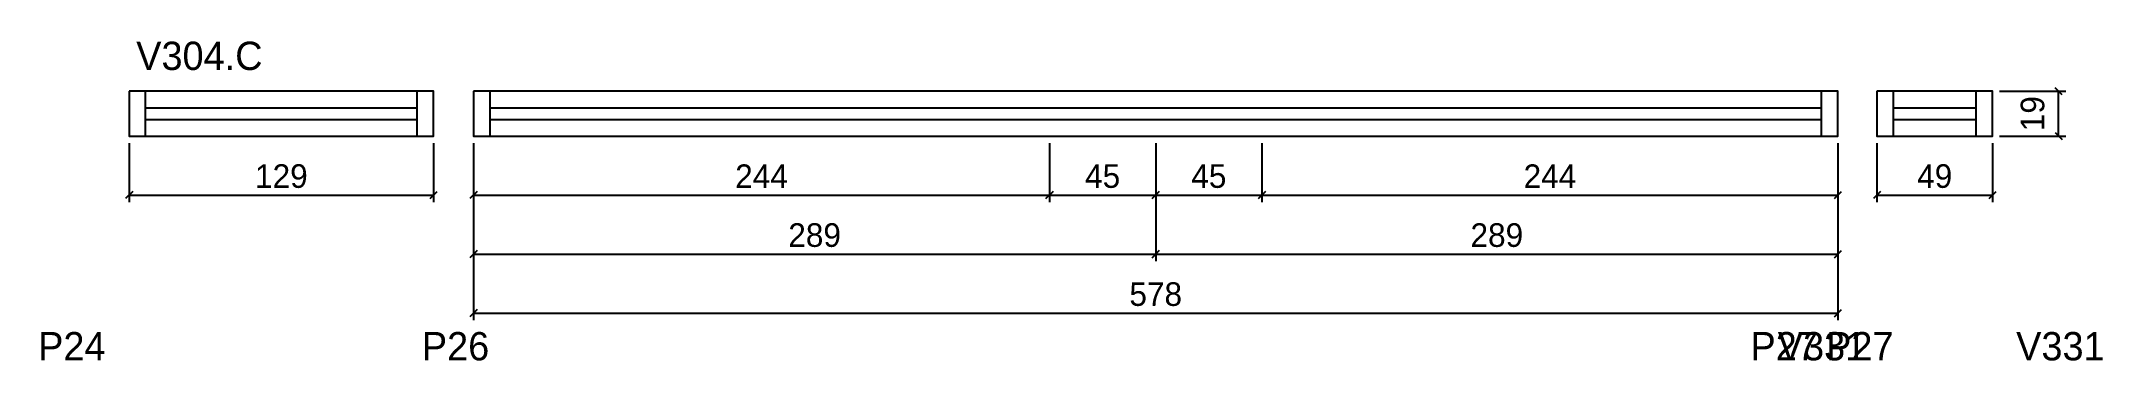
# Model space of a CAD drawing. Extents: x -37 to 836, y -114 to 21.
import ezdxf
from ezdxf.enums import TextEntityAlignment as Align

# ---------------------------------------------------------------- set-up
doc = ezdxf.new("R2010")
doc.units = 0
for name, color, linetype in [('5', 5, 'Continuous'), ('COTA', 241, 'Continuous'), ('NOMENCLATURA', 7, 'Continuous'), ('Painéis', 200, 'Continuous'), ('SARR_2.2x7', 40, 'Continuous')]:
    doc.layers.add(name, color=color, linetype=linetype)
doc.dimstyles.new('PAINEL', dxfattribs={"dimtxt": 10, "dimasz": 3, "dimexe": 3, "dimexo": 3, "dimgap": 3, "dimtad": 1, "dimblk": 'OBLIQUE', "dimblk1": 'OBLIQUE', "dimcen": 2.5, "dimclrd": 4, "dimclre": 4, "dimclrt": 240, "dimazin": 3, "dimtfac": 1, "dimtmove": 0, "dimatfit": 3})

# ---------------------------------------------------------------- blocks, each defined once
blk = doc.blocks.new('_OBLIQUE')
at = {"color": 0, "linetype": 'BYBLOCK'}
blk.add_line((-0.5, -0.5), (0.5, 0.5), dxfattribs=at)

msp = doc.modelspace()

# ---------------------------------------------------------------- linework, layer by layer
at = {"layer": 'Painéis'}
for points in [[(0, 0), (0, -19), (129, -19), (129, 0), (0, 0)], [(145.9, 0), (145.9, -19), (723.9, -19), (723.9, 0), (145.9, 0)], [(740.4, 0), (740.4, -19), (789.4, -19), (789.4, 0), (740.4, 0)]]:
    msp.add_lwpolyline(points, close=True, dxfattribs=at)
at = {"layer": 'SARR_2.2x7'}
for p, q in [((7, -19), (7, 0)), ((122, -19), (122, 0)), ((152.9, -19), (152.9, 0)), ((716.9, -19), (716.9, 0)), ((747.4, -19), (747.4, 0)), ((782.4, -19), (782.4, 0)), ((7, -7), (122, -7)), ((152.9, -7), (716.9, -7)), ((747.4, -7), (782.4, -7)), ((7, -12), (122, -12)), ((152.9, -12), (716.9, -12)), ((747.4, -12), (782.4, -12))]:
    msp.add_line(p, q, dxfattribs=at)

# ---------------------------------------------------------------- texts
at = {"layer": '5'}
for s, p in [('P24', (-10, -114)), ('P27', (715.4, -114))]:
    msp.add_text(s, height=12, dxfattribs=at).set_placement(p, align=Align.RIGHT)
for s, p in [('P26', (124, -114)), ('P27', (718.9, -114)), ('V331', (799.4, -114))]:
    msp.add_text(s, height=12, dxfattribs=at).set_placement(p)
msp.add_text('V331', height=12, dxfattribs=at).set_placement((717.15, -114), align=Align.CENTER)
at = {"layer": 'NOMENCLATURA'}
msp.add_text('V304.C', height=12, dxfattribs=at).set_placement((3, 9))

# ---------------------------------------------------------------- dimensions: what is measured, and where the dimension line sits
at = {"layer": 'COTA'}
msp.add_linear_dim(base=(817.4, -19), p1=(789.4, -19), p2=(789.4, 0), angle=90, dimstyle='PAINEL', dxfattribs=at).render()
for base, p1, p2 in [((0, -44), (0, -19), (129, -19)), ((145.9, -44), (145.9, -19), (389.9, -19)), ((145.9, -69), (145.9, -19), (434.9, -19)), ((145.9, -94), (145.9, -19), (723.9, -19)), ((389.9, -44), (389.9, -19), (434.9, -19)), ((434.9, -44), (434.9, -19), (479.9, -19)), ((434.9, -69), (434.9, -19), (723.9, -19)), ((479.9, -44), (479.9, -19), (723.9, -19)), ((740.4, -44), (740.4, -19), (789.4, -19))]:
    msp.add_linear_dim(base=base, p1=p1, p2=p2, dimstyle='PAINEL', dxfattribs=at).render()

doc.saveas('drawing.dxf')
